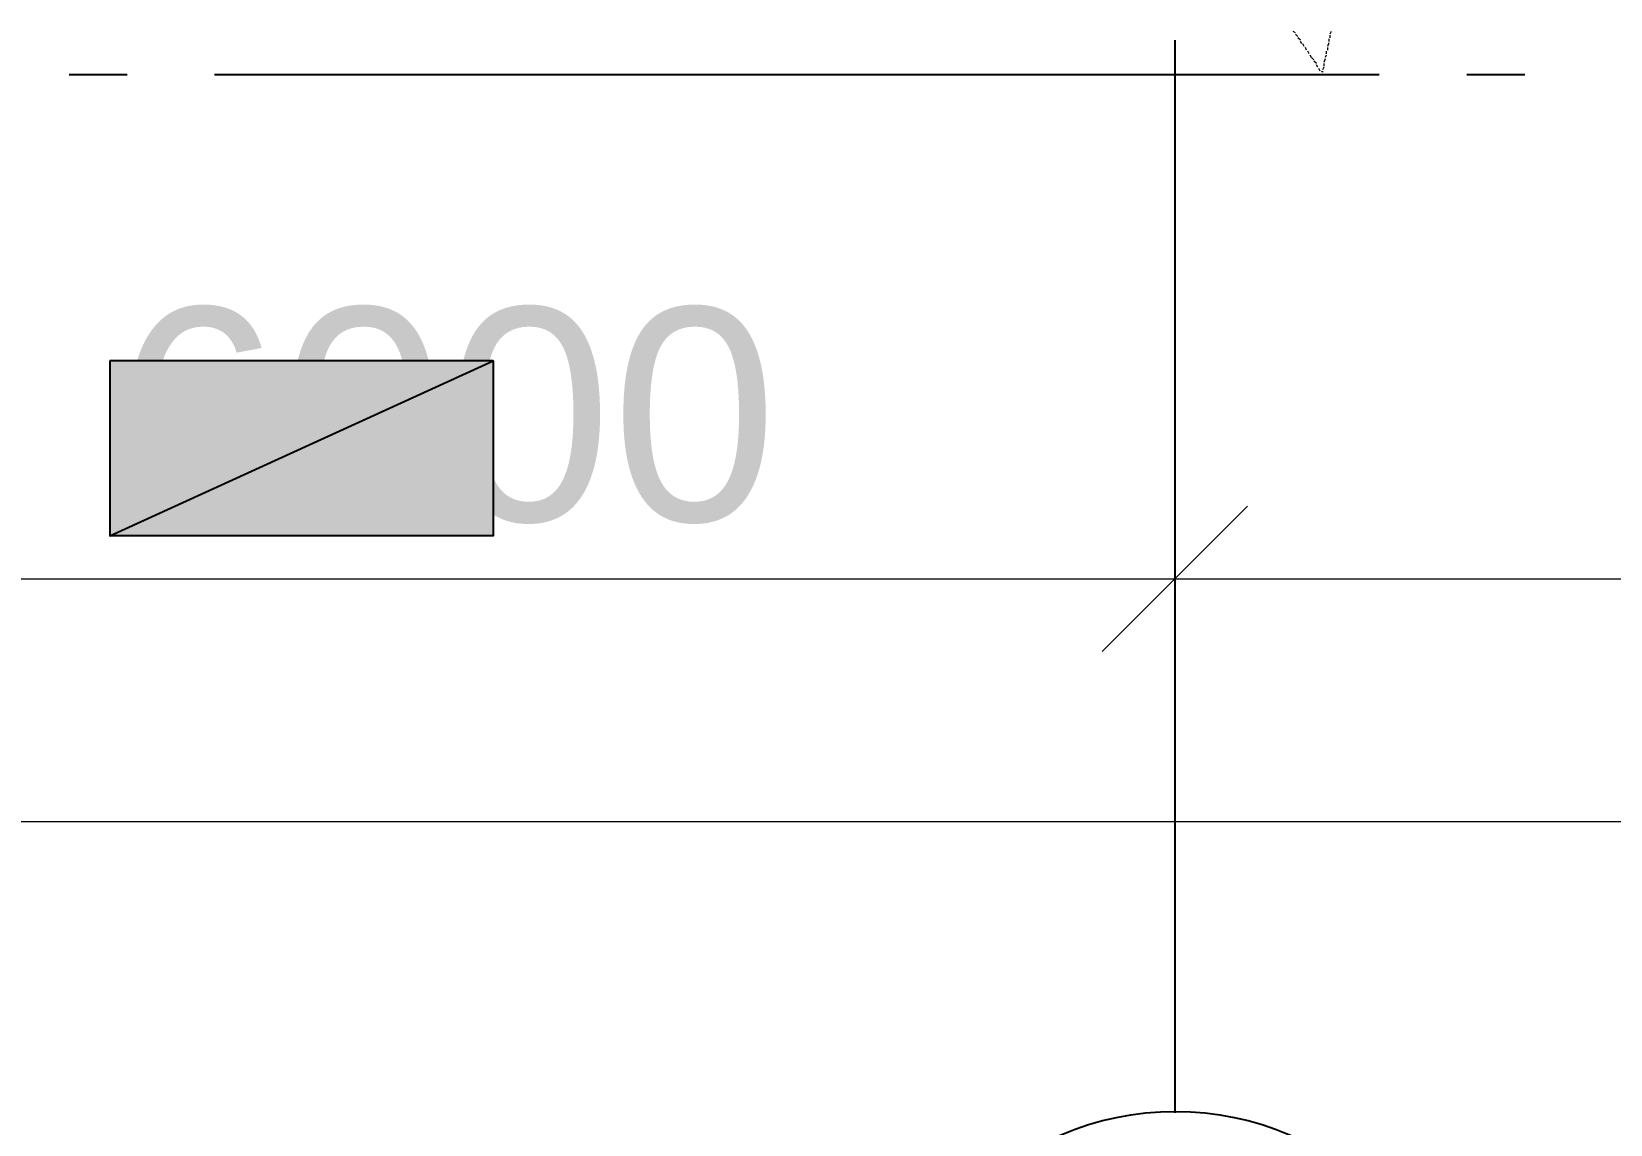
# Model space of a CAD drawing. Extents: x 0 to 604, y 0 to 420.
# Drawn here: x 149.6 to 176.71, y 155.29 to 174.05 of the extents above; entities that cross this region are included whole.
import ezdxf

# ---------------------------------------------------------------- set-up
doc = ezdxf.new("R2010")
doc.units = 0
doc.styles.add('TEYPDFCAD_TEXT', font='arial.ttf')

msp = doc.modelspace()

# ---------------------------------------------------------------- hatches: boundary and pattern name
at = {"true_color": 0xffffff}
h = msp.add_hatch(color=0, dxfattribs=at)
h.paths.add_polyline_path([(150.94, 168.402), (150.94, 165.396), (157.522, 168.402)])
h.paths.add_polyline_path([(150.94, 165.396), (157.522, 168.402), (157.522, 165.396)])

# ---------------------------------------------------------------- linework, layer by layer
at = {"lineweight": 25}
for p, q in [((169.227, 173.905), (169.227, 160.507)), ((151.236, 173.313), (150.241, 173.313)), ((172.741, 173.313), (152.739, 173.313)), ((175.239, 173.313), (174.244, 173.313)), ((169.227, 160.507), (169.227, 155.49))]:
    msp.add_line(p, q, dxfattribs=at)
at = {"color": 7, "lineweight": 5}
for p, q in [((171.302, 174.032), (171.26, 174.054)), ((171.344, 173.969), (171.302, 174.011)), ((171.387, 173.905), (171.344, 173.948)), ((171.408, 173.842), (171.387, 173.884)), ((171.45, 173.799), (171.429, 173.842)), ((171.873, 173.863), (171.852, 173.799)), ((171.873, 173.927), (171.873, 173.884)), ((171.916, 174.054), (171.894, 174.011)), ((171.894, 173.99), (171.894, 173.948)), ((171.492, 173.736), (171.471, 173.778)), ((171.535, 173.673), (171.513, 173.715)), ((171.577, 173.609), (171.556, 173.651)), ((171.619, 173.567), (171.577, 173.609)), ((171.662, 173.503), (171.619, 173.546)), ((171.81, 173.588), (171.789, 173.524)), ((171.831, 173.651), (171.81, 173.609)), ((171.831, 173.715), (171.831, 173.673)), ((171.852, 173.778), (171.852, 173.736)), ((171.683, 173.44), (171.662, 173.482)), ((171.725, 173.376), (171.704, 173.418)), ((171.768, 173.355), (171.746, 173.376)), ((171.789, 173.44), (171.768, 173.397)), ((171.768, 173.376), (171.768, 173.355)), ((171.789, 173.503), (171.789, 173.461)), ((169.227, 165.269), (169.227, 166.645)), ((169.227, 165.269), (169.227, 166.645)), ((167.979, 163.407), (170.476, 165.904)), ((170.476, 165.904), (167.979, 163.407)), ((137.245, 164.655), (171.238, 164.655)), ((167.238, 164.655), (201.232, 164.655)), ((381.233, 160.486), (47.244, 160.486))]:
    msp.add_line(p, q, dxfattribs=at)
at = {"color": 0, "true_color": 0xffffff}
for points in [[(150.94, 168.402), (150.94, 165.396), (157.522, 168.402)], [(150.94, 165.396), (157.522, 168.402), (157.522, 165.396)]]:
    msp.add_lwpolyline(points, close=True, dxfattribs=at)
at = {"lineweight": 25}
msp.add_circle((169.238, 150.506), 5.006, dxfattribs=at)

# ---------------------------------------------------------------- texts
at = {"color": 7, "style": 'TEYPDFCAD_TEXT'}
msp.add_text('6000', height=3.6618, dxfattribs=at).set_placement((151.024, 165.65))

doc.saveas('drawing.dxf')
